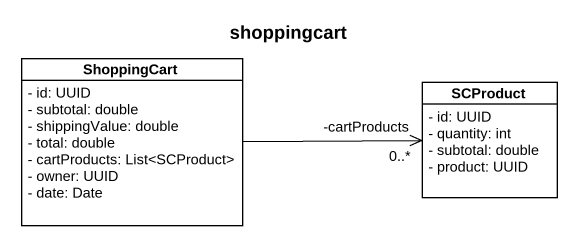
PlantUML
@startuml
title shoppingcart
hide circle
hide empty members
skinparam classAttributeIconSize 0
class ShoppingCart {
  - id: UUID
  - subtotal: double
  - shippingValue: double
  - total: double
  - cartProducts: List<SCProduct>
  - owner: UUID
  - date: Date
}
class SCProduct {
  - id: UUID
  - quantity: int
  - subtotal: double
  - product: UUID
}
ShoppingCart -right-> "-cartProducts\n0..*" SCProduct
@enduml
